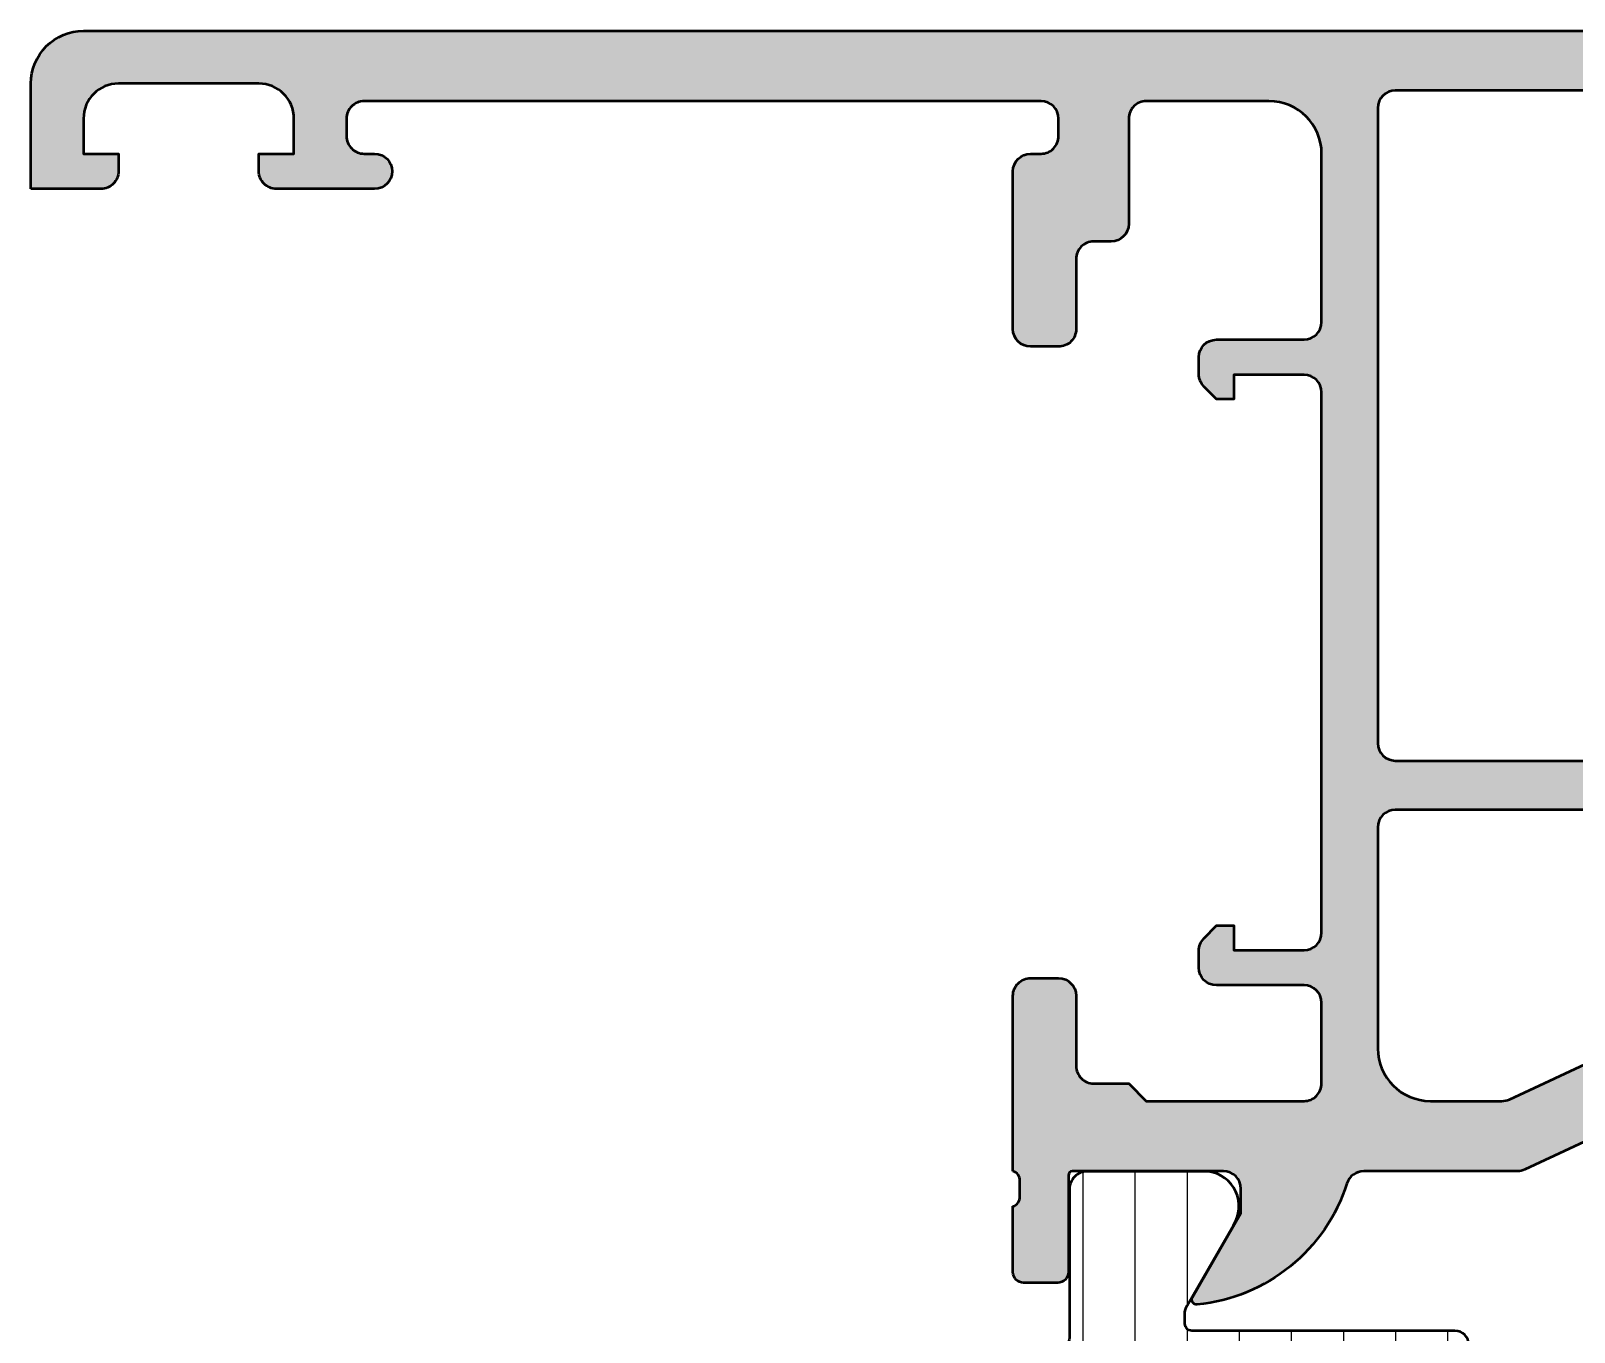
# Model space of a CAD drawing. Extents: x -30 to 58, y 0 to 85.
# Drawn here: x -30 to 14, y 47.91 to 85 of the extents above; entities that cross this region are included whole.
import ezdxf

# ---------------------------------------------------------------- set-up
doc = ezdxf.new("R2010")
doc.units = 0
for name, color, linetype, lineweight in [('0S-Alu contour', 7, 'Continuous', 50), ('0S-Alu hatch', 252, 'Continuous', 25), ('0S-Plastic contour', 254, 'Continuous', 50), ('0S-Plastic hatch', 253, 'Continuous', 25)]:
    doc.layers.add(name, color=color, linetype=linetype, lineweight=lineweight)

# ---------------------------------------------------------------- blocks, each defined once
blk = doc.blocks.new('333190__9A9273F5_FE08_42EF_868B_C287F6081638_')
at = {"layer": '0S-Alu hatch'}
h = blk.add_hatch(color=256, dxfattribs=at)
edge = h.paths.add_edge_path()
edge.add_line((-29.99977268218879, 80.49999999999999), (-29.9997726821889, 83.49999999999999))
edge.add_ellipse((-28.49977268218891, 83.49999999999997), major_axis=(-1.499999999999996, 0), ratio=1, start_angle=269.9999999999999, end_angle=360, ccw=False)
edge.add_line((-28.49977268218891, 84.99999999999999), (36, 85))
edge.add_line((36, 85), (36.00000000000012, 81.59999999999994))
edge.add_line((36.00000000000012, 81.59999999999994), (34.89999999999998, 80.49999999999997))
edge.add_line((34.89999999999998, 80.49999999999997), (34.30000000000007, 80.49999999999997))
edge.add_line((34.30000000000007, 80.49999999999997), (34.30000000000007, 82.49999999999999))
edge.add_arc((33.30000000000007, 82.49999999999999), 1, 0, 90)
edge.add_line((33.30000000000007, 83.49999999999997), (32.00000000000012, 83.49999999999997))
edge.add_arc((32.00000000000012, 82.49999999999999), 1, 90, 180)
edge.add_line((31.00000000000012, 82.49999999999999), (31.00000000000012, 75.99999999999997))
edge.add_arc((31.52500000000009, 75.49999999999997), 0.7249999999999835, 136.3971810272951, 223.6028189727048)
edge.add_line((31.00000000000012, 74.99999999999997), (31.00000000000012, 67.99999999999996))
edge.add_arc((32.00000000000012, 67.99999999999996), 1, 180, 269.9999999999935)
edge.add_line((32, 66.99999999999994), (33.30000000000018, 66.99999999999997))
edge.add_arc((33.30000000000013, 67.99999999999991), 0.999999999999943, 270.0000000000029, 360)
edge.add_line((34.30000000000008, 67.99999999999991), (34.30000000000007, 70.49999999999996))
edge.add_line((34.30000000000007, 70.49999999999996), (34.80000000000007, 70.49999999999999))
edge.add_ellipse((34.80000000000006, 69.49999999999997), major_axis=(-1.000000000000014, 0), ratio=1, start_angle=180, end_angle=269.9999999999992, ccw=False)
edge.add_line((35.80000000000007, 69.49999999999997), (35.80000000000007, 63.99999999999993))
edge.add_ellipse((35.30000000000002, 64.00000000000004), major_axis=(-0.5000000000000498, 0), ratio=1, start_angle=89.99999999999272, end_angle=180, ccw=False)
edge.add_line((35.29999999999996, 63.49999999999998), (34.79999999999995, 63.49999999999998))
edge.add_ellipse((34.80000000000001, 63.99999999999993), major_axis=(-0.4999999999999432, 0), ratio=1, start_angle=0, end_angle=89.99999999999352, ccw=False)
edge.add_line((34.30000000000007, 63.99999999999993), (34.30000000000007, 64.99999999999989))
edge.add_arc((33.80000000000006, 64.99999999999999), 0.5000000000000142, 0, 89.99999999998533)
edge.add_line((33.80000000000018, 65.5), (31.50000000000023, 65.50000000000001))
edge.add_arc((31.50000000000019, 64.99999999999991), 0.500000000000071, 89.99999999999594, 180)
edge.add_line((31.00000000000012, 64.99999999999994), (31, 62.50000000000003))
edge.add_arc((31.0788364465431, 62.23247940800707), 0.2788950563272985, 106.419876419511, 181.1645893741326)
edge.add_line((30.79999900000018, 62.22681100000852), (30.79999899999996, 61.77321700000831))
edge.add_arc((31.07886709564312, 61.76755634053134), 0.2789255417371452, 178.837129927131, 253.5754054446787)
edge.add_line((31.00000000000012, 61.50001300000837), (31.00000000000023, 59.62000199999998))
edge.add_ellipse((30.70000000000015, 59.62000199999999), major_axis=(-0.3000000000000753, 0), ratio=1, start_angle=90.00000000000142, end_angle=180, ccw=False)
edge.add_line((30.70000000000016, 59.32000199999992), (29.72002568095729, 59.32000199999993))
edge.add_ellipse((29.72002568095719, 59.62000199999991), major_axis=(-0.2999999999999758, 0), ratio=1, start_angle=0, end_angle=90.0000000000183, ccw=False)
edge.add_line((29.42002568095722, 59.62000199999991), (29.42002568095734, 62.37999999999981))
edge.add_arc((29.30002568095715, 62.37999999999972), 0.1200000000001893, 0, 90.00000000002036)
edge.add_line((29.30002568095711, 62.49999999999992), (25.00000000000011, 62.49999999999992))
edge.add_arc((25.0000000000001, 61.99999999999994), 0.4999999999999858, 89.99999999999837, 180)
edge.add_line((24.50000000000012, 61.99999999999994), (24.50000000000012, 61.29999999999992))
edge.add_line((24.50000000000012, 61.29999999999992), (25.87872033711131, 58.91177751240663))
edge.add_ellipse((25.76188021535173, 58.83811978464827), major_axis=(-0.1381197846483893, 0), ratio=1, start_angle=114.9700763336769, end_angle=212.227933140413, ccw=False)
edge.add_line((25.82018677387657, 58.71291027964042), (12.59701948223164, 52.54684610648169))
edge.add_ellipse((12.38571035136126, 52.99999999999997), major_axis=(-0.4999999999999717, 0), ratio=1, start_angle=89.9999999999979, end_angle=115.0000000000062, ccw=False)
edge.add_line((12.38571035136124, 52.5), (8.000227317810982, 52.50000000000003))
edge.add_arc((8.000227317811024, 52.00000000000055), 0.4999999999994813, 90.00000000000487, 162.2515836439303)
edge.add_ellipse((2.762004076637256, 53.67660886184828), major_axis=(-5.00000000000046, 0), ratio=1, start_angle=95.6225775507944, end_angle=162.2515836439307, ccw=False)
edge.add_ellipse((3.238347102459412, 48.83811978464827), major_axis=(-0.1381197846482588, 0), ratio=1, start_angle=-29.99999999996129, end_angle=95.62257755082169, ccw=False)
edge.add_line((3.118731860188738, 48.90717967697232), (4.500227317811209, 51.2999999999999))
edge.add_line((4.500227317811209, 51.2999999999999), (4.500227317811095, 51.99999999999995))
edge.add_arc((4.000227317811095, 52.00000000000001), 0.5, 0, 90)
edge.add_line((4.000227317811095, 52.50000000000001), (-0.2997983631462375, 52.49999999999999))
edge.add_arc((-0.2997983631462091, 52.38000000000006), 0.1199999999999193, 90.00000000001357, 180)
edge.add_line((-0.4197983631461284, 52.38000000000006), (-0.4197983631460147, 49.62000200000007))
edge.add_ellipse((-0.7197983631460861, 49.62000200000016), major_axis=(-0.3000000000000713, 0), ratio=1, start_angle=89.99999999997891, end_angle=180, ccw=False)
edge.add_line((-0.7197983631461967, 49.32000200000008), (-1.699772682188836, 49.32000200000011))
edge.add_ellipse((-1.699772682189005, 49.62000200000012), major_axis=(-0.3000000000000114, 0), ratio=1, start_angle=0, end_angle=90.0000000000324, ccw=False)
edge.add_line((-1.999772682189018, 49.62000200000013), (-1.999772682188904, 51.50001300000856))
edge.add_arc((-2.078639777832101, 51.76755634053157), 0.2789255417372205, 286.4245945553567, 361.1628700728834)
edge.add_line((-1.799771682188862, 51.77321700000861), (-1.799771682188861, 52.22681100000862))
edge.add_arc((-2.078609128731891, 52.23247940800691), 0.2788950563274147, 358.8354106259203, 433.580123580518)
edge.add_line((-1.999772682188901, 52.50000000000002), (-1.999772682188904, 57.49999999999992))
edge.add_ellipse((-1.499772682188714, 57.49999999999976), major_axis=(-0.5000000000001903, 0), ratio=1, start_angle=269.9999999999567, end_angle=360, ccw=False)
edge.add_line((-1.499772682188336, 57.99999999999996), (-0.6997726821888364, 57.99999999999996))
edge.add_ellipse((-0.6997726821888899, 57.49999999999978), major_axis=(-0.5000000000001706, 0), ratio=1, start_angle=180, end_angle=269.99999999999386, ccw=False)
edge.add_line((-0.1997726821887227, 57.49999999999978), (-0.199772682188609, 55.49999999999996))
edge.add_arc((0.3002273178114407, 55.50000000000004), 0.5000000000000498, 180, 270.0000000000073)
edge.add_line((0.3002273178115044, 54.99999999999999), (1.300227317811163, 55))
edge.add_line((1.300227317811163, 55), (1.800227317811163, 54.50000000000001))
edge.add_line((1.800227317811163, 54.50000000000001), (6.300227317809913, 54.50000000000025))
edge.add_arc((6.300227317810097, 55.00000000000132), 0.5000000000010659, 269.9999999999789, 360)
edge.add_line((6.800227317811163, 55.00000000000132), (6.800227317811277, 57.29999999999965))
edge.add_arc((6.300227317811213, 57.29999999999968), 0.500000000000064, 0, 89.99999999999265)
edge.add_line((6.300227317811277, 57.79999999999974), (3.800227317810822, 57.79999999999976))
edge.add_ellipse((3.800227317810938, 58.29999999999987), major_axis=(-0.5000000000001137, 0), ratio=1, start_angle=0, end_angle=89.99999999998658, ccw=False)
edge.add_line((3.300227317810822, 58.29999999999987), (3.300227317810822, 58.77766912531519))
edge.add_ellipse((3.800227317812701, 58.77766912531456), major_axis=(-0.5000000000018794, 0), ratio=1, start_angle=314.99999999993287, end_angle=360, ccw=False)
edge.add_line((3.446673927218512, 59.13122251590957), (3.800227317811277, 59.49999999999977))
edge.add_line((3.800227317811277, 59.49999999999977), (4.300227317810822, 59.49999999999985))
edge.add_line((4.300227317810822, 59.49999999999985), (4.300227317810822, 58.79999999999973))
edge.add_line((4.300227317810822, 58.79999999999973), (6.300227317811391, 58.79999999999971))
edge.add_arc((6.300227317811327, 59.29999999999955), 0.4999999999998366, 270.0000000000073, 360)
edge.add_line((6.800227317811163, 59.29999999999955), (6.800227317811163, 74.69999999999958))
edge.add_arc((6.300227317811256, 74.69999999999976), 0.4999999999999077, 0, 89.99999999998452)
edge.add_line((6.300227317811391, 75.19999999999968), (4.300227317810822, 75.19999999999963))
edge.add_line((4.300227317810822, 75.19999999999963), (4.300227317810822, 74.4999999999995))
edge.add_line((4.300227317810822, 74.4999999999995), (3.800227317811277, 74.49999999999956))
edge.add_line((3.800227317811277, 74.49999999999956), (3.446673927218739, 74.8687774840897))
edge.add_ellipse((3.800227317813475, 75.22233087468527), major_axis=(-0.5000000000026538, 0), ratio=1, start_angle=0, end_angle=45.00000000006719, ccw=False)
edge.add_line((3.300227317810822, 75.22233087468527), (3.300227317810822, 75.69999999999995))
edge.add_ellipse((3.800227317810723, 75.6999999999998), major_axis=(-0.499999999999901, 0), ratio=1, start_angle=270.0000000000017, end_angle=360, ccw=False)
edge.add_line((3.800227317810708, 76.1999999999997), (6.300227317811277, 76.1999999999998))
edge.add_arc((6.300227317811263, 76.69999999999982), 0.5000000000000142, 270.0000000000017, 360)
edge.add_line((6.800227317811277, 76.69999999999982), (6.800227317811277, 81.49999999999991))
edge.add_arc((5.300227317811241, 81.5), 1.500000000000035, 0, 89.99999999999864)
edge.add_line((5.300227317811277, 83.00000000000001), (1.800227317811391, 83.00000000000001))
edge.add_arc((1.800227317811327, 82.49999999999999), 0.500000000000057, 89.99999999999265, 180)
edge.add_line((1.30022731781127, 82.49999999999999), (1.300227317811277, 79.50000000000011))
edge.add_ellipse((0.8002273178111797, 79.50000000000009), major_axis=(-0.5000000000000976, 0), ratio=1, start_angle=90.0000000000112, end_angle=180, ccw=False)
edge.add_line((0.8002273178112771, 79), (0.3002273178112773, 78.99999999999999))
edge.add_arc((0.3002273178112702, 78.5), 0.5, 89.9999999999992, 180)
edge.add_line((-0.1997726821887298, 78.50000000000001), (-0.1997726821887227, 76.49999999999952))
edge.add_ellipse((-0.6997726821884849, 76.49999999999977), major_axis=(-0.4999999999997622, 0), ratio=1, start_angle=89.99999999997272, end_angle=180, ccw=False)
edge.add_line((-0.6997726821887228, 76.00000000000001), (-1.499772682188904, 75.99999999999999))
edge.add_ellipse((-1.499772682188879, 76.4999999999999), major_axis=(-0.4999999999999148, 0), ratio=1, start_angle=0, end_angle=89.9999999999971, ccw=False)
edge.add_line((-1.99977268218879, 76.4999999999999), (-1.999772682188563, 80.99999999999989))
edge.add_ellipse((-1.499772682188659, 81.0000000000001), major_axis=(-0.4999999999999046, 0), ratio=1, start_angle=270.00000000000205, end_angle=360, ccw=False)
edge.add_line((-1.499772682188677, 81.5), (-1.199772682188722, 81.49999999999994))
edge.add_arc((-1.199772682188594, 81.99999999999982), 0.4999999999998721, 269.9999999999853, 360)
edge.add_line((-0.6997726821887227, 81.99999999999982), (-0.6997726821887227, 82.49999999999946))
edge.add_arc((-1.199772682189028, 82.49999999999966), 0.5000000000003056, 0, 89.99999999997802)
edge.add_line((-1.199772682188836, 82.99999999999997), (-20.49977268218925, 82.99999999999959))
edge.add_arc((-20.49977268218926, 82.50000000000007), 0.4999999999995311, 89.99999999999837, 180)
edge.add_line((-20.99977268218879, 82.50000000000007), (-20.99977268218879, 81.99999999999993))
edge.add_arc((-20.49977268218882, 81.99999999999994), 0.4999999999999716, 180, 270.0000000000033)
edge.add_line((-20.49977268218879, 81.49999999999999), (-20.19977268218884, 81.49999999999996))
edge.add_ellipse((-20.19977268218884, 81), major_axis=(-0.4999999999999716, 0), ratio=1, start_angle=90, end_angle=270, ccw=False)
edge.add_line((-20.19977268218884, 80.50000000000001), (-22.99977268218879, 80.49999999999997))
edge.add_ellipse((-22.9997726821888, 80.99999999999997), major_axis=(-0.5, 0), ratio=1, start_angle=0, end_angle=90.0000000000004, ccw=False)
edge.add_line((-23.49977268218879, 80.99999999999997), (-23.49977268218879, 81.49999999999999))
edge.add_line((-23.49977268218879, 81.49999999999999), (-22.49977268218879, 81.49999999999999))
edge.add_line((-22.49977268218879, 81.49999999999999), (-22.49977268218879, 82.49999999999999))
edge.add_arc((-23.49977268218879, 82.49999999999999), 1, 0, 90)
edge.add_line((-23.49977268218879, 83.49999999999997), (-27.49977268218879, 83.49999999999999))
edge.add_arc((-27.49977268218879, 82.49999999999999), 1, 90, 180)
edge.add_line((-28.49977268218879, 82.49999999999999), (-28.49977268218879, 81.49999999999999))
edge.add_line((-28.49977268218879, 81.49999999999999), (-27.49977268218879, 81.49999999999999))
edge.add_line((-27.49977268218879, 81.49999999999999), (-27.49977268218879, 80.9999999999999))
edge.add_ellipse((-27.99977268218875, 80.99999999999996), major_axis=(-0.499999999999961, 0), ratio=1, start_angle=89.99999999998249, end_angle=180, ccw=False)
edge.add_line((-27.99977268218891, 80.5), (-29.99977268218879, 80.49999999999999))
edge = h.paths.add_edge_path()
edge.add_line((29.00000000000011, 83.29999999999998), (8.900227317811527, 83.3))
edge.add_arc((8.900227317811542, 82.79999999999998), 0.5000000000000142, 90.0000000000016, 180)
edge.add_line((8.400227317811527, 82.79999999999998), (8.400227317811527, 64.69999999999997))
edge.add_arc((8.900227317811527, 64.69999999999997), 0.5, 180, 270)
edge.add_line((8.900227317811527, 64.19999999999997), (29.00000000000011, 64.19999999999996))
edge.add_arc((29.00000000000006, 64.6999999999999), 0.4999999999999432, 270.0000000000065, 360)
edge.add_line((29.5, 64.6999999999999), (29.5, 82.79999999999995))
edge.add_arc((29.00000000000004, 82.80000000000003), 0.4999999999999574, 0, 89.99999999999186)
edge = h.paths.add_edge_path()
edge.add_line((20.74732420905286, 62.79999999999994), (8.900227317811527, 62.79999999999998))
edge.add_arc((8.900227317811549, 62.29999999999996), 0.5000000000000214, 90.00000000000244, 180)
edge.add_line((8.400227317811527, 62.29999999999996), (8.400227317811641, 55.99999999999996))
edge.add_arc((9.900227317811542, 55.99999999999988), 1.4999999999999, 180, 269.9999999999994)
edge.add_line((9.900227317811526, 54.49999999999999), (11.94232118878631, 54.49999999999999))
edge.add_arc((11.94232118878638, 55.00000000000035), 0.5000000000003695, 269.9999999999919, 294.9999999999923)
edge.add_line((12.15363031965682, 54.54684610648167), (22.63896473584907, 59.43623784306843))
edge.add_arc((22.42765560497874, 59.88939173658671), 0.499999999999962, 294.9999999999999, 389.9978307071229)
edge.add_line((22.86067777188635, 60.13937534198234), (21.61336854286833, 62.29996721079129))
edge.add_arc((20.747324209053, 61.79999999999981), 1.000000000000117, 29.99783070713096, 90.00000000000813)
at = {"layer": '0S-Alu contour', "color": 7}
for points in [[(-28.49977268218891, 84.99999999999999), (36, 85), (36.00000000000012, 81.59999999999994), (34.89999999999998, 80.49999999999997), (34.30000000000007, 80.49999999999997), (34.30000000000007, 82.49999999999999)], [(-29.99977268218879, 80.49999999999999), (-29.9997726821889, 83.49999999999999)], [(-23.49977268218879, 83.49999999999997), (-27.49977268218879, 83.49999999999999)], [(29.00000000000011, 83.29999999999998), (8.900227317811527, 83.3)], [(-1.199772682188836, 82.99999999999997), (-20.49977268218925, 82.99999999999959)], [(5.300227317811277, 83.00000000000001), (1.800227317811391, 83.00000000000001)], [(8.400227317811527, 82.79999999999998), (8.400227317811527, 64.69999999999997)], [(-28.49977268218879, 82.49999999999999), (-28.49977268218879, 81.49999999999999), (-27.49977268218879, 81.49999999999999), (-27.49977268218879, 80.9999999999999)], [(-23.49977268218879, 80.99999999999997), (-23.49977268218879, 81.49999999999999), (-22.49977268218879, 81.49999999999999), (-22.49977268218879, 82.49999999999999)], [(-20.99977268218879, 82.50000000000007), (-20.99977268218879, 81.99999999999993)], [(-0.6997726821887227, 81.99999999999982), (-0.6997726821887227, 82.49999999999946)], [(1.30022731781127, 82.49999999999999), (1.300227317811277, 79.50000000000011)], [(-20.49977268218879, 81.49999999999999), (-20.19977268218884, 81.49999999999996)], [(-1.499772682188677, 81.5), (-1.199772682188722, 81.49999999999994)], [(6.800227317811277, 76.69999999999982), (6.800227317811277, 81.49999999999991)], [(-1.99977268218879, 76.4999999999999), (-1.999772682188563, 80.99999999999989)], [(-27.99977268218891, 80.5), (-29.99977268218879, 80.49999999999999)], [(-20.19977268218884, 80.50000000000001), (-22.99977268218879, 80.49999999999997)], [(0.8002273178112771, 79), (0.3002273178112773, 78.99999999999999)], [(-0.1997726821887298, 78.50000000000001), (-0.1997726821887227, 76.49999999999952)], [(3.800227317810708, 76.1999999999997), (6.300227317811277, 76.1999999999998)], [(-0.6997726821887228, 76.00000000000001), (-1.499772682188904, 75.99999999999999)], [(3.300227317810822, 75.22233087468527), (3.300227317810822, 75.69999999999995)], [(6.300227317811391, 75.19999999999968), (4.300227317810822, 75.19999999999963), (4.300227317810822, 74.4999999999995), (3.800227317811277, 74.49999999999956), (3.446673927218739, 74.8687774840897)], [(6.800227317811163, 59.29999999999955), (6.800227317811163, 74.69999999999958)], [(8.900227317811527, 64.19999999999997), (29.00000000000011, 64.19999999999996)], [(20.74732420905286, 62.79999999999994), (8.900227317811527, 62.79999999999998)], [(8.400227317811527, 62.29999999999996), (8.400227317811641, 55.99999999999996)], [(3.446673927218512, 59.13122251590957), (3.800227317811277, 59.49999999999977), (4.300227317810822, 59.49999999999985), (4.300227317810822, 58.79999999999973), (6.300227317811391, 58.79999999999971)], [(12.15363031965682, 54.54684610648167), (22.63896473584907, 59.43623784306843)], [(3.300227317810822, 58.29999999999987), (3.300227317810822, 58.77766912531519)], [(25.82018677387657, 58.71291027964042), (12.59701948223164, 52.54684610648169)], [(-1.499772682188336, 57.99999999999996), (-0.6997726821888364, 57.99999999999996)], [(6.300227317811277, 57.79999999999974), (3.800227317810822, 57.79999999999976)], [(-1.999772682188901, 52.50000000000002), (-1.999772682188904, 57.49999999999992)], [(-0.1997726821887227, 57.49999999999978), (-0.199772682188609, 55.49999999999996)], [(6.800227317811163, 55.00000000000132), (6.800227317811277, 57.29999999999965)], [(0.3002273178115044, 54.99999999999999), (1.300227317811163, 55), (1.800227317811163, 54.50000000000001), (6.300227317809913, 54.50000000000025)], [(9.900227317811526, 54.49999999999999), (11.94232118878631, 54.49999999999999)], [(-0.4197983631461284, 52.38000000000006), (-0.4197983631460147, 49.62000200000007)], [(4.000227317811095, 52.50000000000001), (-0.2997983631462375, 52.49999999999999)], [(12.38571035136124, 52.5), (8.000227317810982, 52.50000000000003)], [(-1.799771682188862, 51.77321700000861), (-1.799771682188861, 52.22681100000862)], [(3.118731860188738, 48.90717967697232), (4.500227317811209, 51.2999999999999), (4.500227317811095, 51.99999999999995)], [(-1.999772682189018, 49.62000200000013), (-1.999772682188904, 51.50001300000856)], [(-0.7197983631461967, 49.32000200000008), (-1.699772682188836, 49.32000200000011)]]:
    blk.add_lwpolyline(points, dxfattribs=at)
at = {"layer": '0S-Alu contour', "color": 7, "extrusion": (0, 0, -1)}
for centre, radius, start, end in [((28.49977268218891, 83.49999999999997), 1.499999999999996, 0, 90.00000000000014), ((20.19977268218884, 81), 0.4999999999999716, 90, 270), ((1.499772682188659, 81.0000000000001), 0.4999999999999046, 0, 89.99999999999793), ((27.99977268218875, 80.99999999999996), 0.499999999999961, 180, 270.0000000000175), ((22.9997726821888, 80.99999999999997), 0.5, 269.9999999999996, 0), ((-0.8002273178111797, 79.50000000000009), 0.5000000000000976, 180, 269.9999999999888), ((1.499772682188879, 76.4999999999999), 0.4999999999999148, 270.0000000000029, 0), ((0.6997726821884849, 76.49999999999977), 0.4999999999997622, 180, 270.0000000000273), ((-3.800227317810723, 75.6999999999998), 0.499999999999901, 0, 89.99999999999832), ((-3.800227317813475, 75.22233087468527), 0.5000000000026538, 314.9999999999328, 0), ((-3.800227317812701, 58.77766912531456), 0.5000000000018794, 0, 45.00000000006714), ((-3.800227317810938, 58.29999999999987), 0.5000000000001137, 270.0000000000134, 0), ((1.499772682188714, 57.49999999999976), 0.5000000000001903, 0, 90.00000000004331), ((0.6997726821888899, 57.49999999999978), 0.5000000000001706, 90.00000000000612, 180), ((-12.38571035136126, 52.99999999999997), 0.4999999999999717, 244.9999999999938, 270.0000000000021), ((-2.762004076637256, 53.67660886184828), 5.00000000000046, 197.7484163560695, 264.3774224492056), ((1.699772682189005, 49.62000200000012), 0.3000000000000114, 269.9999999999676, 0), ((0.7197983631460861, 49.62000200000016), 0.3000000000000713, 180, 270.0000000000212), ((-3.238347102459412, 48.83811978464827), 0.1381197846482588, 264.3774224491783, 29.99999999996131)]:
    blk.add_arc(centre, radius, start, end, dxfattribs=at)
at = {"layer": '0S-Alu contour', "color": 7}
for centre, radius, start, end in [((-27.49977268218879, 82.49999999999999), 1, 90, 180), ((-23.49977268218879, 82.49999999999999), 1, 0, 90), ((8.900227317811542, 82.79999999999998), 0.5000000000000142, 90.0000000000016, 180), ((-20.49977268218926, 82.50000000000007), 0.4999999999995311, 89.99999999999837, 180), ((-1.199772682189028, 82.49999999999966), 0.5000000000003056, 0, 89.99999999997802), ((1.800227317811327, 82.49999999999999), 0.500000000000057, 89.99999999999265, 180), ((5.300227317811241, 81.5), 1.500000000000035, 0, 89.99999999999864), ((-20.49977268218882, 81.99999999999994), 0.4999999999999716, 180, 270.0000000000033), ((-1.199772682188594, 81.99999999999982), 0.4999999999998721, 269.9999999999853, 0), ((0.3002273178112702, 78.5), 0.5, 89.9999999999992, 180), ((6.300227317811263, 76.69999999999982), 0.5000000000000142, 270.0000000000017, 0), ((6.300227317811256, 74.69999999999976), 0.4999999999999077, 0, 89.99999999998452), ((8.900227317811527, 64.69999999999997), 0.5, 180, 270), ((8.900227317811549, 62.29999999999996), 0.5000000000000214, 90.00000000000244, 180), ((6.300227317811327, 59.29999999999955), 0.4999999999998366, 270.0000000000073, 0), ((6.300227317811213, 57.29999999999968), 0.500000000000064, 0, 89.99999999999265), ((9.900227317811542, 55.99999999999988), 1.4999999999999, 180, 269.9999999999994), ((0.3002273178114407, 55.50000000000004), 0.5000000000000498, 180, 270.0000000000073), ((6.300227317810097, 55.00000000000132), 0.5000000000010659, 269.9999999999789, 0), ((11.94232118878638, 55.00000000000035), 0.5000000000003695, 269.9999999999919, 294.9999999999923), ((-2.078609128731891, 52.23247940800691), 0.2788950563274147, 358.8354106259203, 73.58012358051803), ((-0.2997983631462091, 52.38000000000006), 0.1199999999999193, 90.00000000001357, 180), ((4.000227317811095, 52.00000000000001), 0.5, 0, 90), ((8.000227317811024, 52.00000000000055), 0.4999999999994813, 90.00000000000487, 162.2515836439303), ((-2.078639777832101, 51.76755634053157), 0.2789255417372205, 286.4245945553567, 1.162870072883403)]:
    blk.add_arc(centre, radius, start, end, dxfattribs=at)
blk = doc.blocks.new('284041__41C7F207_0901_4EAF_B681_891D305EB4BF___87D4B190_20F3_4540_AAD7_7DC1A1CCBFE8_')
at = {"layer": '0S-Plastic hatch'}
h = blk.add_hatch(dxfattribs=at)
h.set_pattern_fill('ANSI31', color=256, scale=0.4680000000000001, angle=45, style=0)
h.set_pattern_definition([(90, (0, 0), (-1.4859, 0), [])])
edge = h.paths.add_edge_path()
edge.add_line((10.60005496737442, 47.9500000000022), (3.100054967374369, 47.95000000000223))
edge.add_ellipse((3.100054967374529, 48.15000000000215), major_axis=(-0.1999999999999176, 0), ratio=1, start_angle=0, end_angle=89.99999999995413, ccw=False)
edge.add_line((2.900054967374614, 48.15000000000214), (2.899977361976347, 48.42581878700407))
edge.add_ellipse((3.399977361871211, 48.42580853271041), major_axis=(-0.5000000000000151, 0), ratio=1, start_angle=330.00000340065736, end_angle=359.9988249444108, ccw=False)
edge.add_line((2.966964645140812, 48.67580850700996), (4.285481498099471, 50.95954700000001))
edge.add_arc((3.444228849108128, 51.50018192527716), 0.99999607092447, 327.2729839001595, 441.8183919481005)
edge.add_line((3.586539498099476, 52.49), (0.1099980000000045, 52.49000000000001))
edge.add_arc((0.1099953603749384, 51.99000402256138), 0.4999959774455975, 89.99969751881494, 180.0003024817733)
edge.add_line((-0.3900006170636913, 51.99000138293119), (-0.3894094438636841, 47.75004182869323))
edge.add_ellipse((-0.6894094409476088, 47.75000000000217), major_axis=(-0.2999999999999903, 0), ratio=1, start_angle=89.99999999999909, end_angle=180.0079886915353, ccw=False)
edge.add_line((-0.689409440947614, 47.45000000000217), (-6.165970436409693, 47.45000000000217))
edge.add_arc((-6.165970436409793, 46.95000000000181), 0.5000000000003624, 89.99999999998862, 119.999999999991)
edge.add_line((-6.415970436409907, 47.38301270189438), (-10.64994503262528, 44.93852632902735))
edge.add_arc((-10.39994503262541, 44.50551362713494), 0.5000000000000941, 119.9999999999768, 180)
edge.add_line((-10.8999450326255, 44.50551362713494), (-10.89994503262551, 34.20188277422025))
edge.add_line((-10.89994503262551, 34.20188277422025), (-10.44170151195214, 23.70638061263665))
edge.add_arc((-9.442653290370458, 23.75000000000201), 0.9999999999998316, 182.5000000000017, 270.0000000000065)
edge.add_line((-9.442653290370345, 22.75000000000218), (-1.582449368332795, 22.75000000000216))
edge.add_ellipse((-1.582449368332762, 22.25000000000234), major_axis=(-0.4999999999998224, 0), ratio=1, start_angle=207.0072193886976, end_angle=270.0000000000038, ccw=False)
edge.add_line((-1.136974711653984, 22.47705138241774), (-0.4219590108659972, 21.07419106754012))
edge.add_ellipse((-0.6892438048734401, 20.9379602380909), major_axis=(-0.3000000000000417, 0), ratio=1, start_angle=179.9920113084649, end_angle=207.0072193886795, ccw=False)
edge.add_line((-0.3892438077894624, 20.93791840939998), (-0.3900006170636843, 15.50999861706369))
edge.add_arc((0.1099953603749313, 15.50999597743861), 0.4999959774455833, 179.9996975182267, 270.0003024811859)
edge.add_line((0.1099980000000044, 15.01), (3.586539498099476, 15.01))
edge.add_arc((3.444228849108128, 15.99981807472285), 0.9999960709244732, 278.1816080518995, 392.7270160998407)
edge.add_line((4.285481498099471, 16.540453), (2.966964645140826, 18.82419149299001))
edge.add_ellipse((3.399977361871231, 19.07419146728957), major_axis=(-0.5000000000000293, 0), ratio=1, start_angle=0.001175055589214935, end_angle=29.999996599344, ccw=False)
edge.add_line((2.899977361976354, 19.0741812129951), (2.900054967374494, 19.3499999995752))
edge.add_ellipse((3.100054967587945, 19.34999999978872), major_axis=(-0.2000000002134512, 0), ratio=1, start_angle=270.0000000612014, end_angle=360, ccw=False)
edge.add_line((3.100054967374312, 19.55000000000217), (10.60005496737448, 19.55000000000218))
edge.add_arc((10.60005496737451, 19.95000000000218), 0.3999999999999986, 269.9999999999959, 449.9999999999959)
edge.add_line((10.60005496737454, 20.35000000000218), (9.600054967374597, 20.35000000000217))
edge.add_ellipse((9.600054967374492, 20.65000000000212), major_axis=(-0.2999999999999474, 0), ratio=1, start_angle=0, end_angle=90.00000000002012, ccw=False)
edge.add_line((9.300054967374543, 20.65000000000212), (9.300054967374585, 20.85000000000218))
edge.add_arc((9.000054967374545, 20.85000000000218), 0.3000000000000398, 0, 180)
edge.add_line((8.700054967374506, 20.85000000000218), (8.700054967374506, 20.65000000000217))
edge.add_ellipse((8.400054967374599, 20.65000000000212), major_axis=(-0.2999999999999065, 0), ratio=1, start_angle=89.99999999999358, end_angle=180, ccw=False)
edge.add_line((8.400054967374565, 20.35000000000221), (2.62970571714657, 20.35000000000217))
edge.add_ellipse((2.629705717146617, 22.35000000000223), major_axis=(-2.000000000000056, 0), ratio=1, start_angle=27.00721938869009, end_angle=89.99999999999869, ccw=False)
edge.add_line((0.8478070904306987, 21.4417944703405), (-3.745419689304362, 30.45370226400084))
edge.add_ellipse((-3.299945032626245, 30.68075364641628), major_axis=(-0.4999999999992484, 0), ratio=1, start_angle=0, end_angle=27.007219388735678, ccw=False)
edge.add_line((-3.799945032625494, 30.68075364641628), (-3.799945032625494, 36.80441558773052))
edge.add_ellipse((-3.299945032625502, 36.80441558773053), major_axis=(-0.499999999999992, 0), ratio=1, start_angle=314.9999999999975, end_angle=360, ccw=False)
edge.add_line((-3.653498423218756, 37.15796897832381), (-0.285731470252486, 40.52573593128984))
edge.add_arc((-1.699945032625535, 41.93994949366299), 2.000000000000004, 314.999999999998, 360)
edge.add_line((0.3000549673744695, 41.93994949366299), (0.3000549673745851, 45.40247913859535))
edge.add_ellipse((1.300054967374508, 45.4024791385953), major_axis=(-0.9999999999999232, 0), ratio=1, start_angle=296.9864693082955, end_angle=360, ccw=False)
edge.add_line((0.8462748960453154, 46.29359285011831), (2.31422408847672, 47.04111371152528))
edge.add_ellipse((2.768004159805663, 46.15000000000317), major_axis=(-0.999999999999005, 0), ratio=1, start_angle=270.0000000000114, end_angle=296.9864693083062, ccw=False)
edge.add_line((2.768004159805464, 47.15000000000218), (8.400054967374423, 47.15000000000214))
edge.add_ellipse((8.400054967374526, 46.85000000000228), major_axis=(-0.2999999999998621, 0), ratio=1, start_angle=180, end_angle=270.00000000002, ccw=False)
edge.add_line((8.700054967374392, 46.85000000000228), (8.700054967374506, 46.65000000000216))
edge.add_arc((9.000054967374515, 46.65000000000216), 0.3000000000000114, 180, 360)
edge.add_line((9.300054967374528, 46.65000000000216), (9.300054967374535, 46.8500000000021))
edge.add_ellipse((9.600054967374476, 46.85000000000224), major_axis=(-0.2999999999999403, 0), ratio=1, start_angle=270.0000000000312, end_angle=360, ccw=False)
edge.add_line((9.600054967374312, 47.15000000000218), (10.60005496737448, 47.15000000000219))
edge.add_arc((10.60005496737445, 47.55000000000219), 0.4000000000000057, 270.0000000000041, 450.000000000004)
edge = h.paths.add_edge_path()
edge.add_ellipse((-9.199945032625465, 43.81269330410754), major_axis=(-0.9999999999999959, 0), ratio=1, start_angle=300.0000000000001, end_angle=360, ccw=False)
edge.add_line((-9.699945032625465, 44.67871870789197), (-6.344431405492512, 46.61602540378662))
edge.add_ellipse((-5.844431405492507, 45.7500000000022), major_axis=(-0.9999999999999857, 0), ratio=1, start_angle=270.0000000000008, end_angle=300.0000000000008, ccw=False)
edge.add_line((-5.844431405492521, 46.75000000000219), (-1.999945032625426, 46.75000000000219))
edge.add_ellipse((-1.999945032625426, 45.75000000000218), major_axis=(-1, 0), ratio=1, start_angle=180, end_angle=270, ccw=False)
edge.add_line((-0.9999450326254262, 45.75000000000218), (-0.9999450326254256, 42.06421356237528))
edge.add_ellipse((-1.999945032625433, 42.06421356237528), major_axis=(-1.000000000000007, 0), ratio=1, start_angle=135.0000000000006, end_angle=180, ccw=False)
edge.add_line((-1.292838251438872, 41.35710678118873), (-3.707051813811983, 38.94289321881564))
edge.add_ellipse((-4.414158594998532, 39.65000000000218), major_axis=(-1, 0), ratio=1, start_angle=90, end_angle=135.0000000000001, ccw=False)
edge.add_line((-4.414158594998532, 38.65000000000218), (-9.199945032625465, 38.65000000000218))
edge.add_ellipse((-9.199945032625465, 39.65000000000218), major_axis=(-1, 0), ratio=1, start_angle=0, end_angle=90, ccw=False)
edge.add_line((-10.19994503262546, 39.65000000000218), (-10.19994503262546, 43.81269330410754))
edge = h.paths.add_edge_path()
edge.add_line((-9.806526046700924, 25.20638061263677), (-9.986488144416626, 29.32819030631975))
edge.add_ellipse((-9.486964033625853, 29.35000000000233), major_axis=(-0.4999999999998437, 0), ratio=1, start_angle=-90.00000000002109, end_angle=2.499999999990507, ccw=False)
edge.add_line((-9.486964033625666, 29.85000000000218), (-5.201609791065841, 29.85000000000217))
edge.add_ellipse((-5.201609791065848, 29.35000000000209), major_axis=(-0.5000000000000792, 0), ratio=1, start_angle=206.736747597795, end_angle=269.9999999999992, ccw=False)
edge.add_line((-4.755068277857624, 29.57494594235667), (-2.437811529662448, 24.97494594235659))
edge.add_ellipse((-2.884353042870536, 24.7500000000021), major_axis=(-0.4999999999999219, 0), ratio=1, start_angle=89.9999999999983, end_angle=206.7367475977941, ccw=False)
edge.add_line((-2.88435304287055, 24.25000000000217), (-8.80747782511912, 24.2500000000022))
edge.add_ellipse((-8.807477825119108, 25.25000000000216), major_axis=(-0.9999999999999609, 0), ratio=1, start_angle=2.500000000003297, end_angle=89.9999999999992, ccw=False)
edge = h.paths.add_edge_path()
edge.add_line((-10.19994503262546, 34.21715682855332), (-10.19994503262546, 37.15000000000217))
edge.add_ellipse((-9.699945032625465, 37.15000000000218), major_axis=(-0.5, 0), ratio=1, start_angle=270, end_angle=360, ccw=False)
edge.add_line((-9.699945032625465, 37.65000000000218), (-5.599945032625448, 37.65000000000218))
edge.add_ellipse((-5.599945032625448, 37.15000000000218), major_axis=(-0.5, 0), ratio=1, start_angle=180, end_angle=270, ccw=False)
edge.add_line((-5.099945032625448, 37.15000000000218), (-5.099945032625445, 31.35000000000217))
edge.add_ellipse((-5.599945032625448, 31.35000000000217), major_axis=(-0.5000000000000036, 0), ratio=1, start_angle=90, end_angle=180, ccw=False)
edge.add_line((-5.599945032625448, 30.85000000000217), (-9.574285919442673, 30.85000000000218))
edge.add_ellipse((-9.574285919442687, 31.35000000000219), major_axis=(-0.5000000000000155, 0), ratio=1, start_angle=2.500000000001819, end_angle=90.00000000000159, ccw=False)
edge.add_line((-10.07381003023363, 31.32819030631951), (-10.19994503262546, 34.21715682855332))
at = {"layer": '0S-Alu contour', "color": 7}
for points in [[(-5.844431405492521, 46.75000000000219), (-1.999945032625426, 46.75000000000219)], [(-9.699945032625465, 44.67871870789197), (-6.344431405492512, 46.61602540378662)], [(-0.9999450326254262, 45.75000000000218), (-0.9999450326254256, 42.06421356237528)], [(-10.19994503262546, 39.65000000000218), (-10.19994503262546, 43.81269330410754)], [(-1.292838251438872, 41.35710678118873), (-3.707051813811983, 38.94289321881564)], [(-4.414158594998532, 38.65000000000218), (-9.199945032625465, 38.65000000000218)], [(-9.699945032625465, 37.65000000000218), (-5.599945032625448, 37.65000000000218)], [(-10.19994503262546, 34.21715682855332), (-10.19994503262546, 37.15000000000217)], [(-5.099945032625448, 37.15000000000218), (-5.099945032625445, 31.35000000000217)], [(-10.07381003023363, 31.32819030631951), (-10.19994503262546, 34.21715682855332)], [(-5.599945032625448, 30.85000000000217), (-9.574285919442673, 30.85000000000218)], [(-9.486964033625666, 29.85000000000218), (-5.201609791065841, 29.85000000000217)], [(-4.755068277857624, 29.57494594235667), (-2.437811529662448, 24.97494594235659)], [(-9.806526046700924, 25.20638061263677), (-9.986488144416626, 29.32819030631975)], [(-2.88435304287055, 24.25000000000217), (-8.80747782511912, 24.2500000000022)]]:
    blk.add_lwpolyline(points, dxfattribs=at)
at = {"layer": '0S-Alu contour', "color": 7, "extrusion": (0, 0, -1)}
for centre, radius, start, end in [((5.844431405492507, 45.7500000000022), 0.9999999999999857, 59.9999999999992, 89.9999999999992), ((1.999945032625426, 45.75000000000218), 1, 90, 180), ((9.199945032625465, 43.81269330410754), 0.9999999999999959, 0, 59.99999999999986), ((1.999945032625433, 42.06421356237528), 1.000000000000007, 180, 224.9999999999994), ((9.199945032625465, 39.65000000000218), 1, 270, 0), ((4.414158594998532, 39.65000000000218), 1, 224.9999999999999, 270), ((9.699945032625465, 37.15000000000218), 0.5, 0, 90), ((5.599945032625448, 37.15000000000218), 0.5, 90, 180), ((9.574285919442687, 31.35000000000219), 0.5000000000000155, 269.9999999999984, 357.4999999999982), ((5.599945032625448, 31.35000000000217), 0.5000000000000036, 180, 270), ((9.486964033625853, 29.35000000000233), 0.4999999999998437, 357.5000000000095, 90.00000000002115), ((5.201609791065848, 29.35000000000209), 0.5000000000000792, 90.00000000000081, 153.263252402205), ((8.807477825119108, 25.25000000000216), 0.9999999999999609, 270.0000000000008, 357.4999999999967), ((2.884353042870536, 24.7500000000021), 0.4999999999999219, 153.2632524022059, 270.0000000000017)]:
    blk.add_arc(centre, radius, start, end, dxfattribs=at)
at = {"layer": '0S-Plastic contour', "color": 7}
for points in [[(3.586539498099476, 52.49), (0.1099980000000045, 52.49000000000001)], [(-0.3900006170636913, 51.99000138293119), (-0.3894094438636841, 47.75004182869323)], [(2.966964645140812, 48.67580850700996), (4.285481498099471, 50.95954700000001)], [(2.900054967374614, 48.15000000000214), (2.899977361976347, 48.42581878700407)], [(10.60005496737442, 47.9500000000022), (3.100054967374369, 47.95000000000223)], [(-6.415970436409907, 47.38301270189438), (-10.64994503262528, 44.93852632902735)], [(-0.689409440947614, 47.45000000000217), (-6.165970436409693, 47.45000000000217)], [(2.768004159805464, 47.15000000000218), (8.400054967374423, 47.15000000000214)], [(9.600054967374312, 47.15000000000218), (10.60005496737448, 47.15000000000219)], [(0.8462748960453154, 46.29359285011831), (2.31422408847672, 47.04111371152528)], [(8.700054967374392, 46.85000000000228), (8.700054967374506, 46.65000000000216)], [(9.300054967374528, 46.65000000000216), (9.300054967374535, 46.8500000000021)], [(0.3000549673744695, 41.93994949366299), (0.3000549673745851, 45.40247913859535)], [(-10.8999450326255, 44.50551362713494), (-10.89994503262551, 34.20188277422025), (-10.44170151195214, 23.70638061263665)], [(-3.653498423218756, 37.15796897832381), (-0.285731470252486, 40.52573593128984)], [(-3.799945032625494, 30.68075364641628), (-3.799945032625494, 36.80441558773052)], [(0.8478070904306987, 21.4417944703405), (-3.745419689304362, 30.45370226400084)], [(-9.442653290370345, 22.75000000000218), (-1.582449368332795, 22.75000000000216)], [(-1.136974711653984, 22.47705138241774), (-0.4219590108659972, 21.07419106754012)], [(-0.3892438077894624, 20.93791840939998), (-0.3900006170636843, 15.50999861706369)], [(8.700054967374506, 20.85000000000218), (8.700054967374506, 20.65000000000217)], [(9.300054967374543, 20.65000000000212), (9.300054967374585, 20.85000000000218)], [(8.400054967374565, 20.35000000000221), (2.62970571714657, 20.35000000000217)], [(10.60005496737454, 20.35000000000218), (9.600054967374597, 20.35000000000217)], [(3.100054967374312, 19.55000000000217), (10.60005496737448, 19.55000000000218)], [(2.899977361976354, 19.0741812129951), (2.900054967374494, 19.3499999995752)], [(4.285481498099471, 16.540453), (2.966964645140826, 18.82419149299001)], [(0.1099980000000044, 15.01), (3.586539498099476, 15.01)]]:
    blk.add_lwpolyline(points, dxfattribs=at)
for centre, radius, start, end in [((0.1099953603749384, 51.99000402256138), 0.4999959774455975, 89.99969751881494, 180.0003024817733), ((3.444228849108128, 51.50018192527716), 0.99999607092447, 327.2729839001595, 81.8183919481005), ((10.60005496737445, 47.55000000000219), 0.4000000000000057, 270.0000000000041, 90.00000000000406), ((-6.165970436409793, 46.95000000000181), 0.5000000000003624, 89.99999999998862, 119.999999999991), ((9.000054967374515, 46.65000000000216), 0.3000000000000114, 180, 0), ((-10.39994503262541, 44.50551362713494), 0.5000000000000941, 119.9999999999768, 180), ((-1.699945032625535, 41.93994949366299), 2.000000000000004, 314.999999999998, 0), ((-9.442653290370458, 23.75000000000201), 0.9999999999998316, 182.5000000000017, 270.0000000000065), ((9.000054967374545, 20.85000000000218), 0.3000000000000398, 0, 180), ((10.60005496737451, 19.95000000000218), 0.3999999999999986, 269.9999999999959, 89.99999999999594), ((3.444228849108128, 15.99981807472285), 0.9999960709244732, 278.1816080518995, 32.72701609984073), ((0.1099953603749313, 15.50999597743861), 0.4999959774455833, 179.9996975182267, 270.0003024811859)]:
    blk.add_arc(centre, radius, start, end, dxfattribs=at)
at = {"layer": '0S-Plastic contour', "color": 7, "extrusion": (0, 0, -1)}
for centre, radius, start, end in [((-3.399977361871211, 48.42580853271041), 0.5000000000000151, 0.0011750555892266, 29.99999659934266), ((-3.100054967374529, 48.15000000000215), 0.1999999999999176, 270.0000000000459, 0), ((0.6894094409476088, 47.75000000000217), 0.2999999999999903, 179.9920113084647, 270.0000000000009), ((-2.768004159805663, 46.15000000000317), 0.999999999999005, 63.01353069169379, 89.99999999998857), ((-8.400054967374526, 46.85000000000228), 0.2999999999998621, 89.99999999997999, 180), ((-9.600054967374476, 46.85000000000224), 0.2999999999999403, 0, 89.99999999996878), ((-1.300054967374508, 45.4024791385953), 0.9999999999999232, 0, 63.01353069170447), ((3.299945032625502, 36.80441558773053), 0.499999999999992, 0, 45.00000000000247), ((3.299945032626245, 30.68075364641628), 0.4999999999992484, 332.9927806112643, 0), ((1.582449368332762, 22.25000000000234), 0.4999999999998224, 89.99999999999618, 152.9927806113024), ((-2.629705717146617, 22.35000000000223), 2.000000000000056, 270.0000000000013, 332.9927806113099), ((0.6892438048734401, 20.9379602380909), 0.3000000000000417, 152.9927806113205, 180.0079886915352), ((-8.400054967374599, 20.65000000000212), 0.2999999999999065, 180, 270.0000000000064), ((-9.600054967374492, 20.65000000000212), 0.2999999999999474, 269.9999999999799, 0), ((-3.100054967587945, 19.34999999978872), 0.2000000002134512, 0, 89.99999993879862), ((-3.399977361871231, 19.07419146728957), 0.5000000000000293, 330.000003400656, 359.9988249444108)]:
    blk.add_arc(centre, radius, start, end, dxfattribs=at)
blk = doc.blocks.new('466560__8149F3A5_3B8E_4AEE_8826_2BEEF964D377_')
at = {"layer": '0S-Alu contour', "color": 7}
blk.add_blockref('333190__9A9273F5_FE08_42EF_868B_C287F6081638_', (0, 0), dxfattribs=at)
at = {"layer": '0S-Plastic contour', "color": 7}
blk.add_blockref('284041__41C7F207_0901_4EAF_B681_891D305EB4BF___87D4B190_20F3_4540_AAD7_7DC1A1CCBFE8_', (0, 0), dxfattribs=at)

msp = doc.modelspace()

# ---------------------------------------------------------------- block references
at = {"layer": '0S-Alu contour', "color": 7}
msp.add_blockref('466560__8149F3A5_3B8E_4AEE_8826_2BEEF964D377_', (0, 0), dxfattribs=at)

doc.saveas('drawing.dxf')
